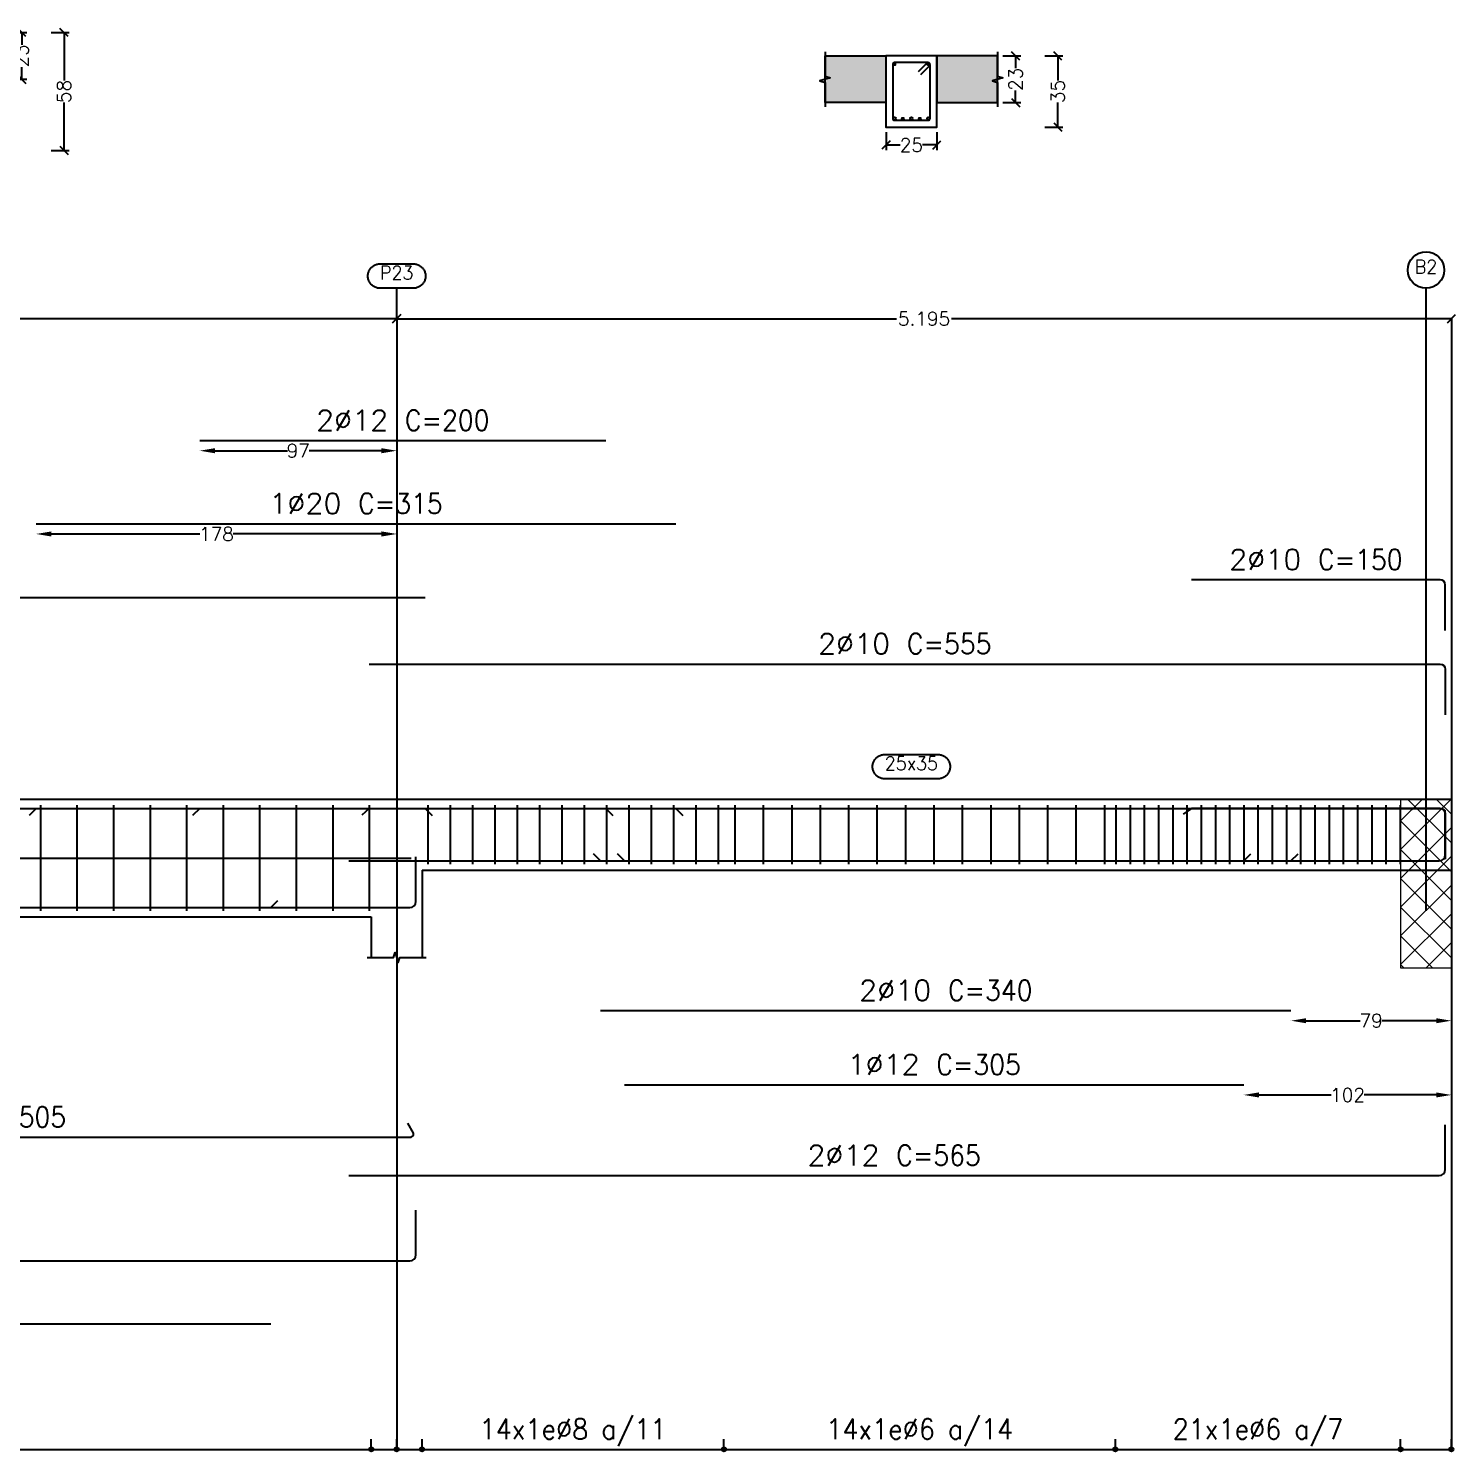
# Model space of a CAD drawing. Header units: millimetres. Extents: x 2071 to 2712, y 1262 to 1380.
# Drawn here: x 2506.96 to 2521.02, y 1307.61 to 1321.63 of the extents above; entities that cross this region are included whole.
import ezdxf
from ezdxf.enums import TextEntityAlignment as Align

# ---------------------------------------------------------------- set-up
doc = ezdxf.new("R2010")
doc.units = ezdxf.units.MM
doc.layers.add('.pormenores', color=8, linetype='Continuous')
for name, color, linetype, lineweight in [('POR_COT_COMPRIMENTO_PROJECTADO', 122, 'Continuous', 0), ('POR_COT_COT_ARM', 3, 'Continuous', 0), ('SEC_COTAS_SEC_DIM_VIGA', 122, 'Continuous', 0)]:
    doc.layers.add(name, color=color, linetype=linetype, lineweight=lineweight)
doc.styles.add('CYPETXT_0.2_romans', font='ROMANS__.TTF', dxfattribs={"height": 0.133333})
doc.styles.add('CYPETXT_romans', font='ROMANS__.TTF', dxfattribs={"height": 0.2})
doc.dimstyles.new('cype_arrow', dxfattribs={"dimtxt": 0.18, "dimasz": 0.15, "dimexe": 0.05, "dimexo": 0.05, "dimgap": 0, "dimtad": 0, "dimdec": 4, "dimzin": 0, "dimdsep": 46, "dimtxsty": 'CYPETXT_0.2_romans', "dimcen": 0.09, "dimadec": 0, "dimazin": 0, "dimtfac": 1, "dimtdec": 4, "dimtofl": 0, "dimtmove": 2, "dimatfit": 3, "dimfxl": 1, "dimtolj": 1, "dimtzin": 0, "dimarcsym": 0})
doc.dimstyles.new('cype_oblique', dxfattribs={"dimtxt": 0.18, "dimasz": 0.18, "dimexe": 0.05, "dimexo": 0.05, "dimgap": 0, "dimtad": 0, "dimdec": 4, "dimzin": 0, "dimdsep": 46, "dimtxsty": 'CYPETXT_0.2_romans', "dimblk": 'OBLIQUE', "dimtsz": 0.04, "dimcen": 0.09, "dimadec": 0, "dimazin": 0, "dimtfac": 1, "dimtdec": 4, "dimtofl": 0, "dimtmove": 2, "dimatfit": 3, "dimfxl": 1, "dimtolj": 1, "dimtzin": 0, "dimarcsym": 0})

# ---------------------------------------------------------------- blocks, each defined once
blk = doc.blocks.new('*D125')
at = {"layer": 'Defpoints', "color": 0, "transparency": 16777216}
for p in [(2506.718, 1321.587), (2506.895, 1321.587), (2506.718, 1321.127)]:
    blk.add_point(p, dxfattribs=at)
at = {"layer": 'SEC_COTAS_SEC_DIM_VIGA', "color": 0, "lineweight": -2, "transparency": 16777216}
for p, q in [((2506.935, 1321.547), (2506.855, 1321.627)), ((2506.768, 1321.587), (2506.945, 1321.587)), ((2506.895, 1321.587), (2506.895, 1321.468)), ((2506.895, 1321.127), (2506.895, 1321.246)), ((2506.768, 1321.127), (2506.945, 1321.127)), ((2506.855, 1321.167), (2506.935, 1321.087))]:
    blk.add_line(p, q, dxfattribs=at)
at = {"layer": 'SEC_COTAS_SEC_DIM_VIGA', "color": 0, "transparency": 16777216, "insert": (2506.895, 1321.357), "char_height": 0.1333, "attachment_point": 5, "rotation": 90, "style": 'CYPETXT_0.2_romans'}
blk.add_mtext('\\A1;23', dxfattribs=at)
blk = doc.blocks.new('_OBLIQUE')
at = {"color": 0, "linetype": 'ByBlock'}
blk.add_line((-0.5, -0.5), (0.5, 0.5), dxfattribs=at)
blk = doc.blocks.new('*D126')
at = {"layer": 'Defpoints', "color": 0, "transparency": 16777216}
for p in [(2507.134, 1321.587), (2507.311, 1321.587), (2507.134, 1320.427)]:
    blk.add_point(p, dxfattribs=at)
at = {"layer": 'SEC_COTAS_SEC_DIM_VIGA', "color": 0, "lineweight": -2, "transparency": 16777216}
for p, q in [((2507.351, 1321.547), (2507.271, 1321.627)), ((2507.184, 1321.587), (2507.361, 1321.587)), ((2507.311, 1321.587), (2507.311, 1321.116)), ((2507.311, 1320.427), (2507.311, 1320.897)), ((2507.184, 1320.427), (2507.361, 1320.427)), ((2507.271, 1320.467), (2507.351, 1320.387))]:
    blk.add_line(p, q, dxfattribs=at)
at = {"layer": 'SEC_COTAS_SEC_DIM_VIGA', "color": 0, "transparency": 16777216, "insert": (2507.311, 1321.007), "char_height": 0.1333, "attachment_point": 5, "rotation": 90, "style": 'CYPETXT_0.2_romans'}
blk.add_mtext('\\A1;58', dxfattribs=at)
blk = doc.blocks.new('*D127')
at = {"layer": 'Defpoints', "color": 0, "transparency": 16777216}
for p in [(2515.408, 1320.657), (2515.908, 1320.657), (2515.908, 1320.48)]:
    blk.add_point(p, dxfattribs=at)
at = {"layer": 'SEC_COTAS_SEC_DIM_VIGA', "color": 0, "lineweight": -2, "transparency": 16777216}
for p, q in [((2515.448, 1320.52), (2515.368, 1320.44)), ((2515.408, 1320.607), (2515.408, 1320.43)), ((2515.408, 1320.48), (2515.547, 1320.48)), ((2515.908, 1320.48), (2515.768, 1320.48)), ((2515.868, 1320.44), (2515.948, 1320.52)), ((2515.908, 1320.607), (2515.908, 1320.43))]:
    blk.add_line(p, q, dxfattribs=at)
at = {"layer": 'SEC_COTAS_SEC_DIM_VIGA', "color": 0, "transparency": 16777216, "insert": (2515.658, 1320.48), "char_height": 0.1333, "attachment_point": 5, "style": 'CYPETXT_0.2_romans'}
blk.add_mtext('\\A1;25', dxfattribs=at)
blk = doc.blocks.new('*D128')
at = {"layer": 'Defpoints', "color": 0, "transparency": 16777216}
for p in [(2516.508, 1321.357), (2516.685, 1321.357), (2516.508, 1320.897)]:
    blk.add_point(p, dxfattribs=at)
at = {"layer": 'SEC_COTAS_SEC_DIM_VIGA', "color": 0, "lineweight": -2, "transparency": 16777216}
for p, q in [((2516.558, 1321.357), (2516.735, 1321.357)), ((2516.725, 1321.317), (2516.645, 1321.397)), ((2516.685, 1321.357), (2516.685, 1321.238)), ((2516.645, 1320.937), (2516.725, 1320.857)), ((2516.685, 1320.897), (2516.685, 1321.016)), ((2516.558, 1320.897), (2516.735, 1320.897))]:
    blk.add_line(p, q, dxfattribs=at)
at = {"layer": 'SEC_COTAS_SEC_DIM_VIGA', "color": 0, "transparency": 16777216, "insert": (2516.685, 1321.127), "char_height": 0.1333, "attachment_point": 5, "rotation": 90, "style": 'CYPETXT_0.2_romans'}
blk.add_mtext('\\A1;23', dxfattribs=at)
blk = doc.blocks.new('*D129')
at = {"layer": 'Defpoints', "color": 0, "transparency": 16777216}
for p in [(2516.924, 1321.357), (2517.101, 1321.357), (2516.924, 1320.657)]:
    blk.add_point(p, dxfattribs=at)
at = {"layer": 'SEC_COTAS_SEC_DIM_VIGA', "color": 0, "lineweight": -2, "transparency": 16777216}
for p, q in [((2516.974, 1321.357), (2517.151, 1321.357)), ((2517.141, 1321.317), (2517.061, 1321.397)), ((2517.101, 1321.357), (2517.101, 1321.116)), ((2517.101, 1320.657), (2517.101, 1320.897)), ((2516.974, 1320.657), (2517.151, 1320.657)), ((2517.061, 1320.697), (2517.141, 1320.617))]:
    blk.add_line(p, q, dxfattribs=at)
at = {"layer": 'SEC_COTAS_SEC_DIM_VIGA', "color": 0, "transparency": 16777216, "insert": (2517.101, 1321.007), "char_height": 0.1333, "attachment_point": 5, "rotation": 90, "style": 'CYPETXT_0.2_romans'}
blk.add_mtext('\\A1;35', dxfattribs=at)
blk = doc.blocks.new('*D131')
at = {"layer": 'Defpoints', "color": 0, "transparency": 16777216}
for p in [(2501.048, 1318.769), (2501.048, 1318.769), (2510.588, 1318.769)]:
    blk.add_point(p, dxfattribs=at)
at = {"layer": 'POR_COT_COMPRIMENTO_PROJECTADO', "color": 0, "lineweight": -2, "transparency": 16777216}
for p, q in [((2501.088, 1318.809), (2501.008, 1318.729)), ((2510.548, 1318.729), (2510.628, 1318.809)), ((2501.048, 1318.769), (2501.048, 1318.769)), ((2501.048, 1318.769), (2505.61, 1318.769)), ((2510.588, 1318.769), (2506.026, 1318.769)), ((2510.588, 1318.769), (2510.588, 1318.769))]:
    blk.add_line(p, q, dxfattribs=at)
at = {"layer": 'POR_COT_COMPRIMENTO_PROJECTADO', "color": 0, "transparency": 16777216, "insert": (2505.818, 1318.769), "char_height": 0.1333, "attachment_point": 5, "style": 'CYPETXT_0.2_romans'}
blk.add_mtext('\\A1;4.77', dxfattribs=at)
blk = doc.blocks.new('*D132')
at = {"layer": 'Defpoints', "color": 0, "transparency": 16777216}
for p in [(2510.588, 1318.769), (2510.588, 1318.769), (2520.978, 1318.769)]:
    blk.add_point(p, dxfattribs=at)
at = {"layer": 'POR_COT_COMPRIMENTO_PROJECTADO', "color": 0, "lineweight": -2, "transparency": 16777216}
for p, q in [((2510.628, 1318.809), (2510.548, 1318.729)), ((2520.938, 1318.729), (2521.018, 1318.809)), ((2510.588, 1318.769), (2510.588, 1318.769)), ((2510.588, 1318.769), (2515.512, 1318.769)), ((2520.978, 1318.769), (2516.053, 1318.769)), ((2520.978, 1318.769), (2520.978, 1318.769))]:
    blk.add_line(p, q, dxfattribs=at)
at = {"layer": 'POR_COT_COMPRIMENTO_PROJECTADO', "color": 0, "transparency": 16777216, "insert": (2515.783, 1318.769), "char_height": 0.1333, "attachment_point": 5, "style": 'CYPETXT_0.2_romans'}
blk.add_mtext('\\A1;5.195', dxfattribs=at)
blk = doc.blocks.new('*D137')
at = {"layer": 'Defpoints', "color": 0, "transparency": 16777216}
for p in [(2507.037, 1316.649), (2510.588, 1316.649), (2510.588, 1316.649)]:
    blk.add_point(p, dxfattribs=at)
at = {"layer": 'POR_COT_COT_ARM', "color": 0, "lineweight": -2, "transparency": 16777216}
for p, q in [((2507.037, 1316.649), (2507.037, 1316.649)), ((2507.187, 1316.649), (2508.648, 1316.649)), ((2510.438, 1316.649), (2508.976, 1316.649)), ((2510.588, 1316.649), (2510.588, 1316.649))]:
    blk.add_line(p, q, dxfattribs=at)
at = {"layer": 'POR_COT_COT_ARM', "color": 0, "transparency": 16777216}
for points in [[(2507.187, 1316.674), (2507.187, 1316.624), (2507.037, 1316.649)], [(2510.438, 1316.624), (2510.438, 1316.674), (2510.588, 1316.649)]]:
    blk.add_solid(points, dxfattribs=at)
at = {"layer": 'POR_COT_COT_ARM', "color": 0, "transparency": 16777216, "insert": (2508.812, 1316.649), "char_height": 0.1333, "attachment_point": 5, "style": 'CYPETXT_0.2_romans'}
blk.add_mtext('\\A1;178', dxfattribs=at)
blk = doc.blocks.new('*D138')
at = {"layer": 'Defpoints', "color": 0, "transparency": 16777216}
for p in [(2508.648, 1317.469), (2510.588, 1317.469), (2510.588, 1317.469)]:
    blk.add_point(p, dxfattribs=at)
at = {"layer": 'POR_COT_COT_ARM', "color": 0, "lineweight": -2, "transparency": 16777216}
for p, q in [((2508.648, 1317.469), (2508.648, 1317.469)), ((2508.798, 1317.469), (2509.511, 1317.469)), ((2510.438, 1317.469), (2509.725, 1317.469)), ((2510.588, 1317.469), (2510.588, 1317.469))]:
    blk.add_line(p, q, dxfattribs=at)
at = {"layer": 'POR_COT_COT_ARM', "color": 0, "transparency": 16777216}
for points in [[(2508.798, 1317.494), (2508.798, 1317.444), (2508.648, 1317.469)], [(2510.438, 1317.444), (2510.438, 1317.494), (2510.588, 1317.469)]]:
    blk.add_solid(points, dxfattribs=at)
at = {"layer": 'POR_COT_COT_ARM', "color": 0, "transparency": 16777216, "insert": (2509.618, 1317.469), "char_height": 0.1333, "attachment_point": 5, "style": 'CYPETXT_0.2_romans'}
blk.add_mtext('\\A1;97', dxfattribs=at)
blk = doc.blocks.new('*D141')
at = {"layer": 'Defpoints', "color": 0, "transparency": 16777216}
for p in [(2519.397, 1311.855), (2520.978, 1311.855), (2520.978, 1311.855)]:
    blk.add_point(p, dxfattribs=at)
at = {"layer": 'POR_COT_COT_ARM', "color": 0, "lineweight": -2, "transparency": 16777216}
for p, q in [((2519.397, 1311.855), (2519.397, 1311.855)), ((2519.547, 1311.855), (2520.078, 1311.855)), ((2520.828, 1311.855), (2520.296, 1311.855)), ((2520.978, 1311.855), (2520.978, 1311.855))]:
    blk.add_line(p, q, dxfattribs=at)
at = {"layer": 'POR_COT_COT_ARM', "color": 0, "transparency": 16777216}
for points in [[(2519.547, 1311.88), (2519.547, 1311.83), (2519.397, 1311.855)], [(2520.828, 1311.83), (2520.828, 1311.88), (2520.978, 1311.855)]]:
    blk.add_solid(points, dxfattribs=at)
at = {"layer": 'POR_COT_COT_ARM', "color": 0, "transparency": 16777216, "insert": (2520.187, 1311.855), "char_height": 0.1333, "attachment_point": 5, "style": 'CYPETXT_0.2_romans'}
blk.add_mtext('\\A1;79', dxfattribs=at)
blk = doc.blocks.new('*D142')
at = {"layer": 'Defpoints', "color": 0, "transparency": 16777216}
for p in [(2518.932, 1311.124), (2520.978, 1311.124), (2520.978, 1311.124)]:
    blk.add_point(p, dxfattribs=at)
at = {"layer": 'POR_COT_COT_ARM', "color": 0, "lineweight": -2, "transparency": 16777216}
for p, q in [((2518.932, 1311.124), (2518.932, 1311.124)), ((2519.082, 1311.124), (2519.792, 1311.124)), ((2520.828, 1311.124), (2520.118, 1311.124)), ((2520.978, 1311.124), (2520.978, 1311.124))]:
    blk.add_line(p, q, dxfattribs=at)
at = {"layer": 'POR_COT_COT_ARM', "color": 0, "transparency": 16777216}
for points in [[(2519.082, 1311.149), (2519.082, 1311.099), (2518.932, 1311.124)], [(2520.828, 1311.099), (2520.828, 1311.149), (2520.978, 1311.124)]]:
    blk.add_solid(points, dxfattribs=at)
at = {"layer": 'POR_COT_COT_ARM', "color": 0, "transparency": 16777216, "insert": (2519.955, 1311.124), "char_height": 0.1333, "attachment_point": 5, "style": 'CYPETXT_0.2_romans'}
blk.add_mtext('\\A1;102', dxfattribs=at)

msp = doc.modelspace()

# ---------------------------------------------------------------- hatches: boundary and pattern name
at = {"layer": '.pormenores', "true_color": 0xdad7d3}
for points in [[(2514.80771, 1321.35695), (2515.40771, 1321.35695), (2515.40771, 1320.89695), (2514.80771, 1320.89695)], [(2516.50771, 1321.35695), (2515.90771, 1321.35695), (2515.90771, 1320.89695), (2516.50771, 1320.89695)]]:
    msp.add_hatch(color=254, dxfattribs=at).paths.add_polyline_path(points, flags=0)

# ---------------------------------------------------------------- linework, layer by layer
at = {"layer": '.pormenores'}
for p, q in [((2510.58771, 1318.76905), (2510.58771, 1319.06905)), ((2520.72771, 1318.76905), (2520.72771, 1319.06905)), ((2510.58771, 1318.76905), (2510.58771, 1307.63281)), ((2520.72771, 1312.93755), (2520.72771, 1318.76905)), ((2520.97771, 1318.76905), (2520.97771, 1307.63281)), ((2501.29771, 1314.03755), (2510.33771, 1314.03755)), ((2510.83771, 1314.03755), (2520.47771, 1314.03755)), ((2520.97771, 1314.03755), (2520.97771, 1313.33755)), ((2507.03691, 1313.94555), (2506.9662, 1313.87484)), ((2507.07771, 1313.97755), (2507.07771, 1312.93755)), ((2507.43771, 1313.97755), (2507.43771, 1312.93755)), ((2507.79771, 1313.97755), (2507.79771, 1312.93755)), ((2508.15771, 1313.97755), (2508.15771, 1312.93755)), ((2508.51771, 1313.97755), (2508.51771, 1312.93755)), ((2508.64771, 1313.94555), (2508.577, 1313.87484)), ((2508.87771, 1313.97755), (2508.87771, 1312.93755)), ((2509.23771, 1313.97755), (2509.23771, 1312.93755)), ((2509.59771, 1313.97755), (2509.59771, 1312.93755)), ((2509.95771, 1313.97755), (2509.95771, 1312.93755)), ((2510.31771, 1313.94555), (2510.24375, 1313.87825)), ((2510.31771, 1313.97755), (2510.31771, 1312.93755)), ((2510.86771, 1313.94555), (2510.93842, 1313.87484)), ((2510.89447, 1313.97755), (2510.89447, 1313.39755)), ((2511.11447, 1313.97755), (2511.11447, 1313.39755)), ((2511.33447, 1313.97755), (2511.33447, 1313.39755)), ((2511.55447, 1313.97755), (2511.55447, 1313.39755)), ((2511.77447, 1313.97755), (2511.77447, 1313.39755)), ((2511.99447, 1313.97755), (2511.99447, 1313.39755)), ((2512.21447, 1313.97755), (2512.21447, 1313.39755)), ((2512.43447, 1313.97755), (2512.43447, 1313.39755)), ((2512.64771, 1313.94555), (2512.71842, 1313.87484)), ((2512.65447, 1313.97755), (2512.65447, 1313.39755)), ((2512.87447, 1313.97755), (2512.87447, 1313.39755)), ((2513.09447, 1313.97755), (2513.09447, 1313.39755)), ((2513.31447, 1313.97755), (2513.31447, 1313.39755)), ((2513.33691, 1313.94555), (2513.40762, 1313.87484)), ((2513.53447, 1313.97755), (2513.53447, 1313.39755)), ((2513.75447, 1313.97755), (2513.75447, 1313.39755)), ((2513.91923, 1313.97755), (2513.91923, 1313.39755)), ((2514.19923, 1313.97755), (2514.19923, 1313.39755)), ((2514.47923, 1313.97755), (2514.47923, 1313.39755)), ((2514.75923, 1313.97755), (2514.75923, 1313.39755)), ((2515.03923, 1313.97755), (2515.03923, 1313.39755)), ((2515.31923, 1313.97755), (2515.31923, 1313.39755)), ((2515.59923, 1313.97755), (2515.59923, 1313.39755)), ((2515.87923, 1313.97755), (2515.87923, 1313.39755)), ((2516.15923, 1313.97755), (2516.15923, 1313.39755)), ((2516.43923, 1313.97755), (2516.43923, 1313.39755)), ((2516.71923, 1313.97755), (2516.71923, 1313.39755)), ((2516.99923, 1313.97755), (2516.99923, 1313.39755)), ((2517.27923, 1313.97755), (2517.27923, 1313.39755)), ((2517.55923, 1313.97755), (2517.55923, 1313.39755)), ((2517.67247, 1313.97755), (2517.67247, 1313.39755)), ((2517.81247, 1313.97755), (2517.81247, 1313.39755)), ((2517.95247, 1313.97755), (2517.95247, 1313.39755)), ((2518.09247, 1313.97755), (2518.09247, 1313.39755)), ((2518.23247, 1313.97755), (2518.23247, 1313.39755)), ((2518.41771, 1313.94555), (2518.3345, 1313.89008)), ((2518.37247, 1313.97755), (2518.37247, 1313.39755)), ((2518.51247, 1313.97755), (2518.51247, 1313.39755)), ((2518.65247, 1313.97755), (2518.65247, 1313.39755)), ((2518.79247, 1313.97755), (2518.79247, 1313.39755)), ((2518.93247, 1313.97755), (2518.93247, 1313.39755)), ((2519.07247, 1313.97755), (2519.07247, 1313.39755)), ((2519.21247, 1313.97755), (2519.21247, 1313.39755)), ((2519.35247, 1313.97755), (2519.35247, 1313.39755)), ((2519.49247, 1313.97755), (2519.49247, 1313.39755)), ((2519.63247, 1313.97755), (2519.63247, 1313.39755)), ((2519.77247, 1313.97755), (2519.77247, 1313.39755)), ((2519.91247, 1313.97755), (2519.91247, 1313.39755)), ((2520.05247, 1313.97755), (2520.05247, 1313.39755)), ((2520.19247, 1313.97755), (2520.19247, 1313.39755)), ((2520.33247, 1313.97755), (2520.33247, 1313.39755)), ((2520.47247, 1313.97755), (2520.47247, 1313.39755)), ((2512.59699, 1313.42955), (2512.52628, 1313.50026)), ((2512.83234, 1313.42955), (2512.76163, 1313.50026)), ((2518.93234, 1313.42955), (2519.00305, 1313.50026)), ((2519.39699, 1313.42955), (2519.4677, 1313.50026)), ((2510.83771, 1313.33755), (2520.47771, 1313.33755)), ((2510.83771, 1313.33755), (2510.83771, 1312.47755)), ((2509.34742, 1312.96955), (2509.41814, 1313.04026)), ((2501.29771, 1312.87755), (2510.33771, 1312.87755)), ((2510.33771, 1312.87755), (2510.33771, 1312.47755)), ((2510.33771, 1307.63281), (2510.33771, 1307.73281)), ((2510.58771, 1307.63281), (2510.58771, 1307.73281)), ((2510.83771, 1307.63281), (2510.83771, 1307.73281)), ((2513.81123, 1307.63281), (2513.81123, 1307.73281)), ((2517.66723, 1307.63281), (2517.66723, 1307.73281)), ((2520.47771, 1307.63281), (2520.47771, 1307.73281))]:
    msp.add_line(p, q, dxfattribs=at)
at = {"layer": '.pormenores', "lineweight": 0}
for p, q in [((2520.47771, 1313.53999), (2520.97527, 1314.03755)), ((2520.47771, 1313.82283), (2520.69243, 1314.03755)), ((2520.97771, 1313.60567), (2520.54583, 1314.03755)), ((2520.97771, 1313.88851), (2520.82868, 1314.03755)), ((2520.97771, 1313.32283), (2520.47771, 1313.82283)), ((2520.47771, 1313.25714), (2520.97771, 1313.75714)), ((2520.97771, 1313.03999), (2520.47771, 1313.53999)), ((2520.47771, 1312.9743), (2520.97771, 1313.4743)), ((2520.97771, 1312.75714), (2520.47771, 1313.25714)), ((2520.47771, 1312.69146), (2520.97771, 1313.19146)), ((2520.97771, 1312.4743), (2520.47771, 1312.9743)), ((2520.47771, 1312.40862), (2520.97771, 1312.90862)), ((2520.79162, 1312.37755), (2520.47771, 1312.69146)), ((2520.72948, 1312.37755), (2520.97771, 1312.62577)), ((2520.50878, 1312.37755), (2520.47771, 1312.40862))]:
    msp.add_line(p, q, dxfattribs=at)
at = {"layer": '.pormenores'}
for points in [[(2514.80771, 1321.39695), (2514.80771, 1321.15695), (2514.85771, 1321.14195), (2514.75771, 1321.11195), (2514.80771, 1321.09695), (2514.80771, 1320.85695)], [(2514.80771, 1321.35695), (2515.40771, 1321.35695), (2515.40771, 1320.89695), (2514.80771, 1320.89695)], [(2516.50771, 1321.35695), (2515.90771, 1321.35695), (2515.90771, 1320.89695), (2516.50771, 1320.89695)], [(2516.50771, 1321.39695), (2516.50771, 1321.15695), (2516.55771, 1321.14195), (2516.45771, 1321.11195), (2516.50771, 1321.09695), (2516.50771, 1320.85695)], [(2515.75158, 1321.17537), (2515.83644, 1321.26022), (2515.83868, 1321.26295), (2515.84034, 1321.26606), (2515.84136, 1321.26944), (2515.84171, 1321.27295), (2515.84136, 1321.27646), (2515.84034, 1321.27984), (2515.83868, 1321.28295), (2515.83644, 1321.28568), (2515.83371, 1321.28791), (2515.8306, 1321.28958), (2515.82722, 1321.2906), (2515.82371, 1321.29095), (2515.49171, 1321.29095), (2515.48482, 1321.28958), (2515.47898, 1321.28568), (2515.47508, 1321.27984), (2515.47371, 1321.27295), (2515.47371, 1320.74095), (2515.47508, 1320.73406), (2515.47898, 1320.72822), (2515.48482, 1320.72432), (2515.49171, 1320.72295), (2515.82371, 1320.72295), (2515.8306, 1320.72432), (2515.83644, 1320.72822), (2515.84034, 1320.73406), (2515.84171, 1320.74095), (2515.84171, 1321.27295), (2515.84136, 1321.27646), (2515.84034, 1321.27984), (2515.83868, 1321.28295), (2515.83644, 1321.28568), (2515.83371, 1321.28791), (2515.8306, 1321.28958), (2515.82722, 1321.2906), (2515.82371, 1321.29095), (2515.8202, 1321.2906), (2515.81682, 1321.28958), (2515.81371, 1321.28791), (2515.81098, 1321.28568), (2515.72613, 1321.20082)], [(2508.64771, 1317.56905), (2512.64771, 1317.56905)], [(2507.03691, 1316.74905), (2513.33691, 1316.74905)], [(2520.91771, 1315.69748), (2520.91771, 1316.14748), (2520.9139, 1316.16661), (2520.90307, 1316.18283), (2520.88684, 1316.19367), (2520.86771, 1316.19748), (2518.41771, 1316.19748)], [(2500.76771, 1316.02343), (2510.86771, 1316.02343)], [(2510.31771, 1315.36745), (2520.86771, 1315.36745), (2520.88684, 1315.36365), (2520.90307, 1315.35281), (2520.9139, 1315.33659), (2520.91771, 1315.31745), (2520.91771, 1314.86745)], [(2510.33771, 1314.03755), (2510.83771, 1314.03755)], [(2520.47771, 1314.03755), (2520.97771, 1314.03755)], [(2500.76771, 1313.94555), (2510.86771, 1313.94555)], [(2507.03691, 1313.94555), (2513.33691, 1313.94555)], [(2508.64771, 1313.94555), (2512.64771, 1313.94555)], [(2510.11771, 1313.42955), (2520.85771, 1313.42955), (2520.88067, 1313.43411), (2520.90014, 1313.44712), (2520.91314, 1313.46659), (2520.91771, 1313.48955), (2520.91771, 1313.92955)], [(2510.31771, 1313.94555), (2520.86771, 1313.94555), (2520.88684, 1313.94174), (2520.90307, 1313.9309), (2520.9139, 1313.91468), (2520.91771, 1313.89555), (2520.91771, 1313.44555)], [(2520.91771, 1313.44555), (2520.91771, 1313.89555), (2520.9139, 1313.91468), (2520.90307, 1313.9309), (2520.88684, 1313.94174), (2520.86771, 1313.94555), (2518.41771, 1313.94555)], [(2500.67771, 1312.96955), (2510.71771, 1312.96955), (2510.74067, 1312.97411), (2510.76014, 1312.98712), (2510.77314, 1313.00659), (2510.77771, 1313.02955), (2510.77771, 1313.46955)], [(2500.83771, 1313.45755), (2510.73152, 1313.45755)], [(2512.59699, 1313.42955), (2519.39699, 1313.42955)], [(2512.83234, 1313.42955), (2518.93234, 1313.42955)], [(2520.47771, 1313.33755), (2520.97771, 1313.33755)], [(2502.24742, 1312.96955), (2509.34742, 1312.96955)], [(2510.29771, 1312.47755), (2510.55771, 1312.47755), (2510.57271, 1312.52755), (2510.60271, 1312.42755), (2510.61771, 1312.47755), (2510.87771, 1312.47755)], [(2512.59699, 1311.9546), (2519.39699, 1311.9546)], [(2512.83234, 1311.22395), (2518.93234, 1311.22395)], [(2500.83771, 1310.70812), (2510.73152, 1310.70812), (2510.74381, 1310.71843), (2510.75183, 1310.73232), (2510.75462, 1310.74812), (2510.69771, 1310.84668)], [(2510.11771, 1310.33006), (2520.85771, 1310.33006), (2520.88067, 1310.33463), (2520.90014, 1310.34764), (2520.91314, 1310.3671), (2520.91771, 1310.39006), (2520.91771, 1310.83006)], [(2500.67771, 1309.49006), (2510.71771, 1309.49006), (2510.74067, 1309.49463), (2510.76014, 1309.50764), (2510.77314, 1309.5271), (2510.77771, 1309.55006), (2510.77771, 1309.99006)], [(2502.24742, 1308.87006), (2509.34742, 1308.87006)], [(2501.29771, 1307.63281), (2510.33771, 1307.63281), (2510.33771, 1307.73281)], [(2510.33771, 1307.63281), (2510.58771, 1307.63281), (2510.58771, 1307.73281)], [(2510.58771, 1307.63281), (2510.83771, 1307.63281), (2510.83771, 1307.73281)], [(2510.83771, 1307.63281), (2513.81123, 1307.63281), (2513.81123, 1307.73281)], [(2513.81123, 1307.63281), (2517.66723, 1307.63281), (2517.66723, 1307.73281)], [(2517.66723, 1307.63281), (2520.47771, 1307.63281), (2520.47771, 1307.73281)], [(2520.47771, 1307.63281), (2520.97771, 1307.63281), (2520.97771, 1307.73281)]]:
    msp.add_lwpolyline(points, dxfattribs=at)
at = {"layer": '.pormenores', "color": 254, "true_color": 0xdad7d3}
for points in [[(2514.80771, 1321.35695), (2515.40771, 1321.35695), (2515.40771, 1320.89695), (2514.80771, 1320.89695)], [(2516.50771, 1321.35695), (2515.90771, 1321.35695), (2515.90771, 1320.89695), (2516.50771, 1320.89695)]]:
    msp.add_lwpolyline(points, close=True, dxfattribs=at)
at = {"layer": '.pormenores'}
for points in [[(2515.90771, 1321.35695), (2515.40771, 1321.35695), (2515.40771, 1320.65695), (2515.90771, 1320.65695), (2515.90771, 1321.35695)], [(2510.75171, 1319.30905), (2510.75972, 1319.30878), (2510.7677, 1319.30798), (2510.77561, 1319.30664), (2510.78341, 1319.30479), (2510.79107, 1319.30241), (2510.79856, 1319.29953), (2510.80583, 1319.29615), (2510.81286, 1319.2923), (2510.81962, 1319.28798), (2510.82608, 1319.28323), (2510.8322, 1319.27805), (2510.83797, 1319.27247), (2510.84335, 1319.26652), (2510.84832, 1319.26023), (2510.85286, 1319.25362), (2510.85694, 1319.24672), (2510.86056, 1319.23956), (2510.86369, 1319.23218), (2510.86632, 1319.2246), (2510.86844, 1319.21687), (2510.87004, 1319.20901), (2510.87111, 1319.20106), (2510.87164, 1319.19306), (2510.87164, 1319.18504), (2510.87111, 1319.17704), (2510.87004, 1319.16909), (2510.86844, 1319.16123), (2510.86632, 1319.1535), (2510.86369, 1319.14592), (2510.86056, 1319.13854), (2510.85694, 1319.13138), (2510.85286, 1319.12448), (2510.84832, 1319.11787), (2510.84335, 1319.11157), (2510.83797, 1319.10563), (2510.8322, 1319.10005), (2510.82608, 1319.09487), (2510.81962, 1319.09012), (2510.81286, 1319.0858), (2510.80583, 1319.08195), (2510.79856, 1319.07857), (2510.79107, 1319.07569), (2510.78341, 1319.07331), (2510.77561, 1319.07145), (2510.7677, 1319.07012), (2510.75972, 1319.06932), (2510.75171, 1319.06905), (2510.42371, 1319.06905), (2510.41569, 1319.06932), (2510.40772, 1319.07012), (2510.39981, 1319.07145), (2510.39201, 1319.07331), (2510.38435, 1319.07569), (2510.37686, 1319.07857), (2510.36959, 1319.08195), (2510.36256, 1319.0858), (2510.3558, 1319.09012), (2510.34934, 1319.09487), (2510.34322, 1319.10005), (2510.33745, 1319.10563), (2510.33207, 1319.11157), (2510.3271, 1319.11787), (2510.32256, 1319.12448), (2510.31848, 1319.13138), (2510.31486, 1319.13854), (2510.31173, 1319.14592), (2510.3091, 1319.1535), (2510.30698, 1319.16123), (2510.30538, 1319.16909), (2510.30431, 1319.17704), (2510.30378, 1319.18504), (2510.30378, 1319.19306), (2510.30431, 1319.20106), (2510.30538, 1319.20901), (2510.30698, 1319.21687), (2510.3091, 1319.2246), (2510.31173, 1319.23218), (2510.31486, 1319.23956), (2510.31848, 1319.24672), (2510.32256, 1319.25362), (2510.3271, 1319.26023), (2510.33207, 1319.26652), (2510.33745, 1319.27247), (2510.34322, 1319.27805), (2510.34934, 1319.28323), (2510.3558, 1319.28798), (2510.36256, 1319.2923), (2510.36959, 1319.29615), (2510.37686, 1319.29953), (2510.38435, 1319.30241), (2510.39201, 1319.30479), (2510.39981, 1319.30664), (2510.40772, 1319.30798), (2510.41569, 1319.30878), (2510.42371, 1319.30905), (2510.75171, 1319.30905)], [(2515.91971, 1314.47755), (2515.92772, 1314.47728), (2515.9357, 1314.47648), (2515.94361, 1314.47514), (2515.95141, 1314.47328), (2515.95907, 1314.47091), (2515.96656, 1314.46803), (2515.97383, 1314.46465), (2515.98086, 1314.4608), (2515.98762, 1314.45648), (2515.99408, 1314.45172), (2516.0002, 1314.44655), (2516.00597, 1314.44097), (2516.01135, 1314.43502), (2516.01632, 1314.42873), (2516.02086, 1314.42212), (2516.02494, 1314.41522), (2516.02856, 1314.40806), (2516.03169, 1314.40068), (2516.03432, 1314.3931), (2516.03644, 1314.38537), (2516.03804, 1314.37751), (2516.03911, 1314.36956), (2516.03964, 1314.36156), (2516.03964, 1314.35354), (2516.03911, 1314.34554), (2516.03804, 1314.33759), (2516.03644, 1314.32973), (2516.03432, 1314.32199), (2516.03169, 1314.31442), (2516.02856, 1314.30703), (2516.02494, 1314.29988), (2516.02086, 1314.29298), (2516.01632, 1314.28637), (2516.01135, 1314.28007), (2516.00597, 1314.27412), (2516.0002, 1314.26855), (2515.99408, 1314.26337), (2515.98762, 1314.25861), (2515.98086, 1314.2543), (2515.97383, 1314.25044), (2515.96656, 1314.24707), (2515.95907, 1314.24419), (2515.95141, 1314.24181), (2515.94361, 1314.23995), (2515.9357, 1314.23862), (2515.92772, 1314.23782), (2515.91971, 1314.23755), (2515.39571, 1314.23755), (2515.38769, 1314.23782), (2515.37972, 1314.23862), (2515.37181, 1314.23995), (2515.36401, 1314.24181), (2515.35635, 1314.24419), (2515.34886, 1314.24707), (2515.34159, 1314.25044), (2515.33456, 1314.2543), (2515.3278, 1314.25861), (2515.32134, 1314.26337), (2515.31522, 1314.26855), (2515.30945, 1314.27412), (2515.30407, 1314.28007), (2515.2991, 1314.28637), (2515.29456, 1314.29298), (2515.29048, 1314.29988), (2515.28686, 1314.30703), (2515.28373, 1314.31442), (2515.2811, 1314.32199), (2515.27898, 1314.32973), (2515.27738, 1314.33759), (2515.27631, 1314.34554), (2515.27578, 1314.35354), (2515.27578, 1314.36156), (2515.27631, 1314.36956), (2515.27738, 1314.37751), (2515.27898, 1314.38537), (2515.2811, 1314.3931), (2515.28373, 1314.40068), (2515.28686, 1314.40806), (2515.29048, 1314.41522), (2515.29456, 1314.42212), (2515.2991, 1314.42873), (2515.30407, 1314.43502), (2515.30945, 1314.44097), (2515.31522, 1314.44655), (2515.32134, 1314.45172), (2515.3278, 1314.45648), (2515.33456, 1314.4608), (2515.34159, 1314.46465), (2515.34886, 1314.46803), (2515.35635, 1314.47091), (2515.36401, 1314.47328), (2515.37181, 1314.47514), (2515.37972, 1314.47648), (2515.38769, 1314.47728), (2515.39571, 1314.47755), (2515.91971, 1314.47755)]]:
    msp.add_lwpolyline(points, close=True, dxfattribs=at)
at = {"layer": '.pormenores', "lineweight": 0}
msp.add_lwpolyline([(2520.47771, 1314.03755), (2520.47771, 1312.37755), (2520.97771, 1312.37755), (2520.97771, 1314.03755), (2520.47771, 1314.03755)], close=True, dxfattribs=at)
at = {"layer": '.pormenores'}
for centre, radius in [((2515.48971, 1321.27495), 0.01), ((2515.82571, 1321.27495), 0.01), ((2515.49171, 1320.74095), 0.012), ((2515.57471, 1320.73895), 0.01), ((2515.65771, 1320.74095), 0.012), ((2515.74071, 1320.73895), 0.01), ((2515.82371, 1320.74095), 0.012), ((2520.72771, 1319.24833), 0.17928), ((2510.33771, 1307.63281), 0.02), ((2510.33771, 1307.63281), 0.02), ((2510.58771, 1307.63281), 0.02), ((2510.58771, 1307.63281), 0.02), ((2510.83771, 1307.63281), 0.02), ((2510.83771, 1307.63281), 0.02), ((2513.81123, 1307.63281), 0.02), ((2513.81123, 1307.63281), 0.02), ((2517.66723, 1307.63281), 0.02), ((2517.66723, 1307.63281), 0.02), ((2520.47771, 1307.63281), 0.02), ((2520.47771, 1307.63281), 0.02), ((2520.97771, 1307.63281), 0.02)]:
    msp.add_circle(centre, radius, dxfattribs=at)

# ---------------------------------------------------------------- texts
at = {"layer": '.pormenores', "style": 'CYPETXT_romans'}
for s, height, width, p, p2 in [('P23', 0.133333, 0.837611, (2510.42371, 1319.15572), (2510.75171, 1319.15572)), ('B2', 0.133333, 0.770018, (2520.61671, 1319.215), (2520.83871, 1319.215)), ('2%%c12', 0.2, 0.945763, (2509.79371, 1317.66905), (2510.50471, 1317.66905)), (' C=200', 0.2, 0.754144, (2510.54471, 1317.66905), (2511.50171, 1317.66905)), ('1%%c20', 0.2, 0.945763, (2509.33291, 1316.84905), (2510.04391, 1316.84905)), (' C=315', 0.2, 0.754144, (2510.08391, 1316.84905), (2511.04091, 1316.84905)), ('2%%c10', 0.2, 0.945763, (2518.78871, 1316.29748), (2519.49971, 1316.29748)), (' C=150', 0.2, 0.754144, (2519.53971, 1316.29748), (2520.49671, 1316.29748)), ('2%%c10', 0.2, 0.945763, (2514.73871, 1315.46745), (2515.44971, 1315.46745)), (' C=555', 0.2, 0.754144, (2515.48971, 1315.46745), (2516.44671, 1315.46745)), ('25x35', 0.133333, 0.840683, (2515.39571, 1314.32421), (2515.91971, 1314.32421)), ('2%%c10', 0.2, 0.945763, (2515.14299, 1312.0546), (2515.85399, 1312.0546)), (' C=340', 0.2, 0.754144, (2515.89399, 1312.0546), (2516.85099, 1312.0546)), ('1%%c12', 0.2, 0.945763, (2515.02834, 1311.32395), (2515.73934, 1311.32395)), (' C=305', 0.2, 0.754144, (2515.77934, 1311.32395), (2516.73634, 1311.32395)), (' C=505', 0.2, 0.754144, (2506.37421, 1310.80812), (2507.33121, 1310.80812)), ('2%%c12', 0.2, 0.945763, (2514.63371, 1310.43006), (2515.34471, 1310.43006)), (' C=565', 0.2, 0.754144, (2515.38471, 1310.43006), (2516.34171, 1310.43006)), ('14x1e%%c8 a/11', 0.2, 0.813276, (2511.40347, 1307.73281), (2513.24547, 1307.73281)), ('14x1e%%c6 a/14', 0.2, 0.813276, (2514.81823, 1307.73281), (2516.66023, 1307.73281)), ('21x1e%%c6 a/7', 0.2, 0.810704, (2518.23247, 1307.73281), (2519.91247, 1307.73281))]:
    msp.add_text(s, height=height, dxfattribs=dict(at, width=width)).set_placement(p, p2, align=Align.FIT)

# ---------------------------------------------------------------- dimensions: what is measured, and where the dimension line sits
at = {"layer": '.pormenores'}
for p1, p2, text, picture, middle in [((2506.71771, 1321.12695), (2506.71771, 1321.58695), '23', '*D125', (2506.89504, 1321.35695)), ((2507.13371, 1320.42695), (2507.13371, 1321.58695), '58', '*D126', (2507.31104, 1321.00695)), ((2516.50771, 1320.89695), (2516.50771, 1321.35695), '23', '*D128', (2516.68504, 1321.12695)), ((2516.92371, 1320.65695), (2516.92371, 1321.35695), '35', '*D129', (2517.10104, 1321.00695)), ((2515.40771, 1320.65695), (2515.90771, 1320.65695), '25', '*D127', (2515.65771, 1320.47961))]:
    dim = msp.add_aligned_dim(p1=p1, p2=p2, distance=-0.17733, text=text, dimstyle='cype_oblique', dxfattribs=at)
    dim.commit()
    dim.dimension.update_dxf_attribs({"geometry": picture, "text_midpoint": middle})
for p1, p2, text, dimstyle, picture, middle in [((2510.58771, 1318.76905), (2501.04771, 1318.76905), '4.77', 'cype_oblique', '*D131', (2505.81771, 1318.76905)), ((2520.97771, 1318.76905), (2510.58771, 1318.76905), '5.195', 'cype_oblique', '*D132', (2515.78271, 1318.76905)), ((2508.64771, 1317.46905), (2510.58771, 1317.46905), '97', 'cype_arrow', '*D138', (2509.61771, 1317.46905)), ((2507.03691, 1316.64905), (2510.58771, 1316.64905), '178', 'cype_arrow', '*D137', (2508.81231, 1316.64905)), ((2519.39699, 1311.8546), (2520.97771, 1311.8546), '79', 'cype_arrow', '*D141', (2520.18735, 1311.8546)), ((2518.93234, 1311.12395), (2520.97771, 1311.12395), '102', 'cype_arrow', '*D142', (2519.95503, 1311.12395))]:
    dim = msp.add_aligned_dim(p1=p1, p2=p2, distance=0, text=text, dimstyle=dimstyle, override={"dimexe": 0, "dimexo": 0}, dxfattribs=at)
    dim.commit()
    dim.dimension.update_dxf_attribs({"geometry": picture, "text_midpoint": middle})

doc.saveas('drawing.dxf')
